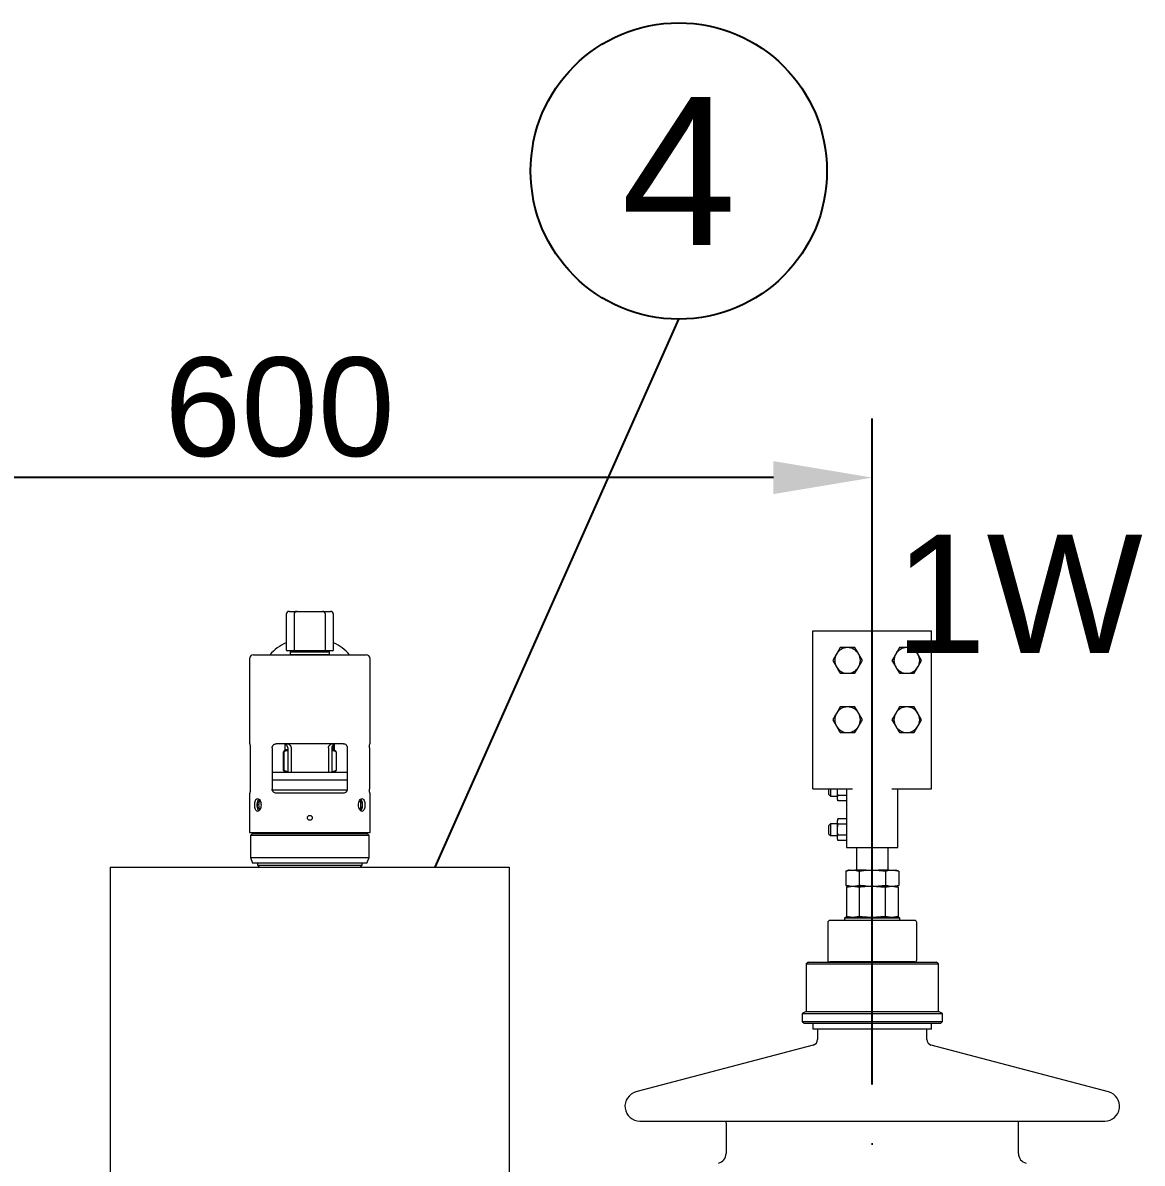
# Model space of a CAD drawing. Header units: millimetres. Extents: x 30710 to 48779, y -19256 to -8564.
# Drawn here: x 36640 to 37207, y -10124 to -9547 of the extents above; entities that cross this region are included whole.
import ezdxf
from ezdxf.enums import TextEntityAlignment as Align

# ---------------------------------------------------------------- set-up
doc = ezdxf.new("R2010")
doc.units = ezdxf.units.MM
doc.header["$LTSCALE"] = 10
doc.linetypes.add('ACAD_ISO04W100', pattern=[30, 24, -3, 0, -3])
doc.layers.get('0').update_dxf_attribs({"color": 1, "linetype": 'ACAD_ISO04W100', "lineweight": 25})
doc.layers.add('2', color=3, linetype='Continuous', lineweight=25)
doc.layers.add('粗实线', color=4, linetype='Continuous', lineweight=18)
doc.styles.get("Standard").update_dxf_attribs({"font": ''})
doc.styles.get('Standard').set_extended_font_data('arial')
doc.dimstyles.new('2', dxfattribs={"dimscale": 20, "dimtxt": 2.5, "dimasz": 2.5, "dimexe": 1.5, "dimexo": 0, "dimgap": 0.5, "dimtad": 1, "dimtoh": 1, "dimtxsty": 'Standard', "dimcen": -2.5, "dimdle": 5, "dimclrd": 3, "dimclre": 3, "dimclrt": 3, "dimazin": 2, "dimtfac": 1, "dimtmove": 0, "dimatfit": 2, "dimfxl": 0, "dimtolj": 1, "dimarcsym": 0})

# ---------------------------------------------------------------- blocks, each defined once
blk = doc.blocks.new('*X59')
at = {"layer": '2'}
for points in [[(36520.22, -9768.63), (36520.22, -9785.3), (36470.22, -9776.97)], [(37020.22, -9768.63), (37020.22, -9785.3), (37070.22, -9776.97)]]:
    blk.add_hatch(color=3, dxfattribs=at).paths.add_polyline_path(points, flags=0)
at = {"layer": '2', "color": 3, "lineweight": -2}
for p, q in [((36470.22, -9854.7), (36470.22, -9746.97)), ((37070.22, -9854.7), (37070.22, -9746.97)), ((37020.22, -9776.97), (36520.22, -9776.97))]:
    blk.add_line(p, q, dxfattribs=at)
at = {"layer": '2', "color": 3, "insert": (36770.22, -9741.44), "char_height": 50, "width": 221.0366, "attachment_point": 5}
blk.add_mtext('600', dxfattribs=at)

msp = doc.modelspace()

# ---------------------------------------------------------------- linework, layer by layer
msp.add_line((37070.22, -10384.159), (37070.22, -9854.703))
at = {"layer": '2'}
msp.add_line((36849.008, -9974.159), (36972.314, -9696.778), dxfattribs=at)
msp.add_circle((36972.314, -9621.778), 75, dxfattribs=at)
at = {"layer": '粗实线'}
for p, q in [((36773.554, -9846.159), (36773.554, -9864.159)), ((36775.054, -9844.659), (36777.118, -9844.659)), ((36777.118, -9844.659), (36778.696, -9844.659)), ((36777.55, -9846.159), (36777.55, -9864.159)), ((36778.696, -9844.659), (36779.05, -9844.659)), ((36779.05, -9844.659), (36781.332, -9844.659)), ((36781.332, -9844.659), (36783.886, -9844.659)), ((36783.886, -9844.659), (36785.515, -9844.659)), ((36785.515, -9844.659), (36787.145, -9844.659)), ((36787.145, -9844.659), (36789.698, -9844.659)), ((36789.698, -9844.659), (36791.981, -9844.659)), ((36791.981, -9844.659), (36792.335, -9844.659)), ((36792.335, -9844.659), (36793.913, -9844.659)), ((36793.481, -9864.159), (36793.481, -9846.159)), ((36793.913, -9844.659), (36795.977, -9844.659)), ((36797.477, -9864.159), (36797.477, -9846.159)), ((37040.22, -9926.52), (37040.22, -9854.52)), ((37040.22, -9854.52), (37100.22, -9854.52)), ((37100.22, -9926.52), (37100.22, -9854.52)), ((37053.967, -9863.02), (37052.09, -9866.27)), ((37083.967, -9863.02), (37082.09, -9866.27)), ((36755.015, -9868.659), (36755.015, -9911.659)), ((36757.015, -9866.659), (36785.515, -9866.659)), ((36775.202, -9864.659), (36774.054, -9864.659)), ((36776.234, -9864.659), (36775.202, -9864.659)), ((36775.715, -9865.159), (36775.515, -9865.359)), ((36775.515, -9865.359), (36775.515, -9866.459)), ((36784.65, -9865.359), (36775.515, -9865.359)), ((36775.515, -9866.459), (36775.715, -9866.659)), ((36775.515, -9866.459), (36784.65, -9866.459)), ((36775.715, -9865.159), (36784.667, -9865.159)), ((36777.978, -9864.659), (36776.234, -9864.659)), ((36776.515, -9864.659), (36776.515, -9865.159)), ((36778.05, -9864.659), (36777.978, -9864.659)), ((36779.751, -9864.659), (36778.05, -9864.659)), ((36780.892, -9864.659), (36779.751, -9864.659)), ((36783.714, -9864.659), (36780.892, -9864.659)), ((36784.529, -9864.659), (36783.714, -9864.659)), ((36786.501, -9864.659), (36784.529, -9864.659)), ((36795.515, -9865.359), (36784.65, -9865.359)), ((36784.65, -9866.459), (36795.515, -9866.459)), ((36784.667, -9865.159), (36795.315, -9865.159)), ((36785.515, -9866.659), (36814.015, -9866.659)), ((36787.316, -9864.659), (36786.501, -9864.659)), ((36790.138, -9864.659), (36787.316, -9864.659)), ((36791.28, -9864.659), (36790.138, -9864.659)), ((36792.981, -9864.659), (36791.28, -9864.659)), ((36793.053, -9864.659), (36792.981, -9864.659)), ((36794.797, -9864.659), (36793.053, -9864.659)), ((36794.515, -9865.159), (36794.515, -9864.659)), ((36795.829, -9864.659), (36794.797, -9864.659)), ((36795.515, -9865.359), (36795.315, -9865.159)), ((36795.315, -9866.659), (36795.515, -9866.459)), ((36795.515, -9866.459), (36795.515, -9865.359)), ((36796.977, -9864.659), (36795.829, -9864.659)), ((36816.015, -9911.659), (36816.015, -9868.659)), ((37050.214, -9869.52), (37052.09, -9872.77)), ((37065.225, -9869.52), (37063.349, -9866.27)), ((37080.214, -9869.52), (37082.09, -9872.77)), ((37095.225, -9869.52), (37093.349, -9866.27)), ((37061.472, -9876.02), (37063.349, -9872.77)), ((37091.472, -9876.02), (37093.349, -9872.77)), ((37053.967, -9893.02), (37052.09, -9896.27)), ((37065.225, -9899.52), (37063.349, -9896.27)), ((37083.967, -9893.02), (37082.09, -9896.27)), ((37095.225, -9899.52), (37093.349, -9896.27)), ((37050.214, -9899.52), (37052.09, -9902.77)), ((37061.472, -9906.02), (37063.349, -9902.77)), ((37080.214, -9899.52), (37082.09, -9902.77)), ((37091.472, -9906.02), (37093.349, -9902.77)), ((36755.085, -9911.659), (36755.015, -9911.659)), ((36755.353, -9913.659), (36755.353, -9934.659)), ((36766.515, -9913.659), (36766.515, -9934.659)), ((36785.515, -9911.659), (36768.515, -9911.659)), ((36772.715, -9915.159), (36772.015, -9915.859)), ((36772.715, -9915.159), (36773.873, -9915.159)), ((36773.545, -9912.259), (36773.02, -9912.259)), ((36773.02, -9914.559), (36773.02, -9912.259)), ((36773.02, -9914.559), (36774.353, -9914.559)), ((36774.353, -9915.059), (36773.11, -9915.059)), ((36773.815, -9915.059), (36773.815, -9915.159)), ((36773.873, -9915.159), (36774.353, -9915.159)), ((36774.353, -9913.659), (36774.353, -9926.159)), ((36776.041, -9913.659), (36776.041, -9926.159)), ((36802.515, -9911.659), (36785.515, -9911.659)), ((36794.989, -9913.659), (36794.989, -9926.159)), ((36796.678, -9913.659), (36796.678, -9926.159)), ((36796.678, -9914.559), (36797.483, -9914.559)), ((36797.573, -9915.059), (36796.678, -9915.059)), ((36796.678, -9915.159), (36797.456, -9915.159)), ((36797.215, -9915.159), (36797.215, -9915.059)), ((36797.456, -9915.159), (36798.315, -9915.159)), ((36797.483, -9914.559), (36797.483, -9912.259)), ((36797.92, -9915.059), (36797.573, -9915.059)), ((36798.01, -9914.559), (36798.01, -9912.259)), ((36799.015, -9915.859), (36798.315, -9915.159)), ((36804.515, -9913.659), (36804.515, -9934.659)), ((36815.678, -9913.659), (36815.678, -9934.659)), ((36816.015, -9911.659), (36815.945, -9911.659)), ((36772.015, -9915.859), (36772.015, -9924.959)), ((36772.305, -9915.859), (36772.015, -9915.859)), ((36772.305, -9915.859), (36772.305, -9924.959)), ((36798.868, -9915.859), (36798.868, -9924.959)), ((36799.015, -9915.859), (36798.868, -9915.859)), ((36799.015, -9924.959), (36799.015, -9915.859)), ((36804.515, -9926.159), (36766.515, -9926.159)), ((36772.015, -9924.959), (36772.715, -9925.659)), ((36772.015, -9924.959), (36772.305, -9924.959)), ((36773.873, -9925.659), (36772.715, -9925.659)), ((36773.873, -9925.659), (36774.353, -9925.659)), ((36796.678, -9925.659), (36797.456, -9925.659)), ((36798.315, -9925.659), (36797.456, -9925.659)), ((36798.315, -9925.659), (36799.015, -9924.959)), ((36798.868, -9924.959), (36799.015, -9924.959)), ((37040.22, -9934.52), (37040.22, -9926.52)), ((37100.22, -9934.52), (37100.22, -9926.52)), ((36804.515, -9930.159), (36766.515, -9930.159)), ((36755.015, -9936.659), (36755.015, -9956.659)), ((36755.085, -9936.659), (36755.015, -9936.659)), ((36804.588, -9935.159), (36766.461, -9935.159)), ((36785.515, -9936.659), (36768.515, -9936.659)), ((36802.515, -9936.659), (36785.515, -9936.659)), ((36816.015, -9936.659), (36815.945, -9936.659)), ((36816.015, -9956.659), (36816.015, -9936.659)), ((37040.22, -9934.52), (37060.264, -9934.52)), ((37048.22, -9937.359), (37048.22, -9934.52)), ((37048.22, -9937.359), (37049.02, -9938.159)), ((37049.02, -9934.52), (37049.02, -9938.159)), ((37049.02, -9938.159), (37052.62, -9938.159)), ((37052.62, -9935.159), (37052.62, -9934.52)), ((37052.62, -9935.159), (37052.665, -9934.52)), ((37052.62, -9939.242), (37052.62, -9935.159)), ((37052.62, -9939.242), (37052.815, -9937.881)), ((37057.22, -9937.881), (37052.815, -9937.881)), ((37057.22, -9934.52), (37057.22, -9964.159)), ((37080.175, -9934.52), (37100.22, -9934.52)), ((37083.22, -9964.159), (37083.22, -9934.52)), ((36759.645, -9942.655), (36759.645, -9942.659)), ((37052.815, -9940.604), (37052.62, -9939.242)), ((37052.62, -9939.874), (37052.62, -9939.242)), ((37052.62, -9939.874), (37052.815, -9940.604)), ((37057.22, -9940.604), (37052.815, -9940.604)), ((37052.815, -9949.714), (37052.62, -9950.443)), ((37052.62, -9951.075), (37052.815, -9949.714)), ((37052.62, -9951.075), (37052.62, -9950.443)), ((37057.22, -9949.714), (37052.815, -9949.714)), ((37049.02, -9952.159), (37048.22, -9952.959)), ((37048.22, -9957.359), (37048.22, -9952.959)), ((37052.62, -9952.159), (37049.02, -9952.159)), ((37049.02, -9952.159), (37049.02, -9958.159)), ((37052.815, -9952.436), (37052.62, -9951.075)), ((37052.62, -9955.159), (37052.62, -9951.075)), ((37052.62, -9955.159), (37052.815, -9952.436)), ((37052.62, -9959.242), (37052.62, -9955.159)), ((37057.22, -9952.436), (37052.815, -9952.436)), ((36755.015, -9956.659), (36785.515, -9956.659)), ((36756.515, -9957.159), (36755.515, -9958.159)), ((36755.515, -9958.159), (36755.515, -9969.159)), ((36785.515, -9958.159), (36755.515, -9958.159)), ((36756.515, -9957.159), (36785.515, -9957.159)), ((36757.265, -9957.159), (36756.765, -9956.659)), ((36785.515, -9956.659), (36816.015, -9956.659)), ((36785.515, -9957.159), (36814.515, -9957.159)), ((36815.515, -9958.159), (36785.515, -9958.159)), ((36813.765, -9957.159), (36814.265, -9956.659)), ((36815.515, -9958.159), (36814.515, -9957.159)), ((36815.515, -9969.159), (36815.515, -9958.159)), ((37048.22, -9957.359), (37049.02, -9958.159)), ((37049.02, -9958.159), (37052.62, -9958.159)), ((37052.62, -9959.242), (37052.815, -9957.881)), ((37052.815, -9960.604), (37052.62, -9959.242)), ((37052.62, -9959.874), (37052.62, -9959.242)), ((37052.62, -9959.874), (37052.815, -9960.604)), ((37057.22, -9957.881), (37052.815, -9957.881)), ((37057.22, -9960.604), (37052.815, -9960.604)), ((37057.22, -9964.159), (37083.22, -9964.159)), ((37062.22, -9964.159), (37062.22, -9975.703)), ((37078.22, -9975.703), (37078.22, -9964.159)), ((36755.515, -9969.159), (36756.607, -9972.159)), ((36755.515, -9969.159), (36785.515, -9969.159)), ((36785.515, -9972.159), (36756.607, -9972.159)), ((36759.015, -9972.159), (36759.015, -9973.159)), ((36759.015, -9973.159), (36760.015, -9974.159)), ((36759.015, -9973.159), (36785.515, -9973.159)), ((36785.515, -9969.159), (36815.515, -9969.159)), ((36814.423, -9972.159), (36785.515, -9972.159)), ((36785.515, -9973.159), (36812.015, -9973.159)), ((36811.015, -9974.159), (36812.015, -9973.159)), ((36812.015, -9973.159), (36812.015, -9972.159)), ((36814.423, -9972.159), (36815.515, -9969.159)), ((36684.515, -9974.159), (36886.515, -9974.159)), ((36684.515, -9974.159), (36684.515, -10654.159)), ((36886.515, -9974.159), (36886.515, -10654.159)), ((37058.22, -9975.703), (37056.845, -9976.071)), ((37056.845, -9976.071), (37058.62, -9975.703)), ((37056.845, -9976.071), (37056.845, -9983.334)), ((37058.62, -9975.703), (37058.22, -9975.703)), ((37058.62, -9975.703), (37061.756, -9975.703)), ((37067.084, -9975.703), (37061.756, -9975.703)), ((37063.532, -9976.071), (37067.084, -9975.703)), ((37063.532, -9976.071), (37063.532, -9983.334)), ((37067.084, -9975.703), (37073.355, -9975.703)), ((37078.683, -9975.703), (37073.355, -9975.703)), ((37076.907, -9976.071), (37078.683, -9975.703)), ((37076.907, -9976.071), (37076.907, -9983.334)), ((37078.683, -9975.703), (37081.819, -9975.703)), ((37081.819, -9975.703), (37082.22, -9975.703)), ((37083.595, -9976.071), (37082.22, -9975.703)), ((37083.595, -9976.071), (37083.595, -9983.334)), ((37056.845, -9983.334), (37058.22, -9983.703)), ((37058.888, -9983.703), (37057.135, -9984.173)), ((37057.135, -9984.173), (37060.406, -9983.703)), ((37057.135, -9984.173), (37057.135, -9999.133)), ((37058.62, -9983.703), (37058.22, -9983.703)), ((37058.62, -9983.703), (37061.756, -9983.703)), ((37060.406, -9983.703), (37063.677, -9984.173)), ((37063.532, -9983.334), (37061.756, -9983.703)), ((37067.084, -9983.703), (37061.756, -9983.703)), ((37063.677, -9984.173), (37063.677, -9999.133)), ((37067.084, -9983.703), (37073.355, -9983.703)), ((37070.22, -9983.703), (37076.762, -9984.173)), ((37076.907, -9983.334), (37073.355, -9983.703)), ((37078.683, -9983.703), (37073.355, -9983.703)), ((37076.762, -9984.173), (37080.033, -9983.703)), ((37076.762, -9984.173), (37076.762, -9999.133)), ((37078.683, -9983.703), (37081.819, -9983.703)), ((37080.033, -9983.703), (37083.305, -9984.173)), ((37083.305, -9984.173), (37081.551, -9983.703)), ((37083.595, -9983.334), (37081.819, -9983.703)), ((37082.22, -9983.703), (37081.819, -9983.703)), ((37082.22, -9983.703), (37083.595, -9983.334)), ((37083.305, -9984.173), (37083.305, -9999.133)), ((37047.72, -10002.103), (37047.72, -10021.103)), ((37091.72, -10001.103), (37048.72, -10001.103)), ((37056.595, -9999.603), (37056.22, -9999.978)), ((37056.22, -9999.978), (37056.22, -10001.103)), ((37084.22, -9999.978), (37056.22, -9999.978)), ((37083.845, -9999.603), (37056.595, -9999.603)), ((37057.135, -9999.133), (37058.888, -9999.603)), ((37060.406, -9999.603), (37057.135, -9999.133)), ((37063.677, -9999.133), (37060.406, -9999.603)), ((37076.762, -9999.133), (37070.22, -9999.603)), ((37080.033, -9999.603), (37076.762, -9999.133)), ((37083.305, -9999.133), (37080.033, -9999.603)), ((37081.551, -9999.603), (37083.305, -9999.133)), ((37084.22, -9999.978), (37083.845, -9999.603)), ((37084.22, -10001.103), (37084.22, -9999.978)), ((37092.72, -10021.103), (37092.72, -10002.103)), ((37036.72, -10023.135), (37036.72, -10047.159)), ((37036.72, -10023.135), (37070.22, -10023.135)), ((37037.864, -10022.159), (37070.22, -10022.159)), ((37091.72, -10022.103), (37048.72, -10022.103)), ((37070.22, -10022.159), (37102.575, -10022.159)), ((37070.22, -10023.135), (37103.72, -10023.135)), ((37103.72, -10047.159), (37103.72, -10023.135)), ((37036.72, -10047.159), (37034.72, -10048.159)), ((37034.72, -10048.159), (37034.72, -10052.182)), ((37034.72, -10048.159), (37070.22, -10048.159)), ((37036.72, -10047.159), (37070.22, -10047.159)), ((37070.22, -10047.159), (37103.72, -10047.159)), ((37070.22, -10048.159), (37105.72, -10048.159)), ((37105.72, -10048.159), (37103.72, -10047.159)), ((37105.72, -10052.182), (37105.72, -10048.159)), ((37034.72, -10052.182), (37070.22, -10052.182)), ((37035.864, -10053.158), (37070.22, -10053.158)), ((37040.22, -10053.158), (37040.22, -10056.159)), ((37070.22, -10052.182), (37105.72, -10052.182)), ((37070.22, -10053.158), (37104.575, -10053.158)), ((37100.22, -10056.159), (37100.22, -10053.158)), ((37070.22, -10056.159), (37040.22, -10056.159)), ((37042.552, -10056.159), (37042.552, -10061.293)), ((37100.22, -10056.159), (37070.22, -10056.159)), ((37097.887, -10061.293), (37097.887, -10056.159)), ((37040.319, -10064.193), (36950.635, -10087.908)), ((37189.804, -10087.908), (37100.12, -10064.193)), ((36952.552, -10102.658), (37187.887, -10102.658)), ((36996.21, -10104.09), (36996.21, -10119.09)), ((37144.229, -10119.09), (37144.229, -10104.09))]:
    msp.add_line(p, q, dxfattribs=at)
for points in [[(36996.001, -10102.658), (36996.114, -10103.115), (36996.21, -10104.09)], [(37144.229, -10104.09), (37144.325, -10103.115), (37144.438, -10102.658)]]:
    msp.add_lwpolyline(points, dxfattribs=at)
for centre, radius, start, end in [((36775.054, -9846.159), 1.5, 90, 180), ((36779.05, -9846.159), 1.5, 90, 180), ((36791.981, -9846.159), 1.5, 0, 90), ((36795.977, -9846.159), 1.5, 0, 90), ((36781.279, -9879.595), 20.529, 112.105798, 140.93796), ((36789.761, -9879.582), 20.513, 39.050515, 67.905727), ((37057.72, -9869.52), 6.5, 90, 150), ((37057.72, -9869.52), 6.5, 30, 90), ((37087.72, -9869.52), 6.5, 90, 150), ((37087.72, -9869.52), 6.5, 30, 90), ((36757.015, -9868.659), 2, 90, 180), ((36774.054, -9864.159), 0.5, 180, 270), ((36778.05, -9864.159), 0.5, 180, 270), ((36792.981, -9864.159), 0.5, 270, 0), ((36796.977, -9864.159), 0.5, 270, 0), ((36814.015, -9868.659), 2, 0, 90), ((37057.72, -9869.52), 6.5, 150, 210), ((37057.72, -9869.52), 6.5, 330, 30), ((37087.72, -9869.52), 6.5, 150, 210), ((37087.72, -9869.52), 6.5, 330, 30), ((37057.72, -9869.52), 6.5, 210, 270), ((37057.72, -9869.52), 6.5, 270, 330), ((37087.72, -9869.52), 6.5, 210, 270), ((37087.72, -9869.52), 6.5, 270, 330), ((37057.72, -9899.52), 6.5, 150, 210), ((37057.72, -9899.52), 6.5, 90, 150), ((37057.72, -9899.52), 6.5, 30, 90), ((37057.72, -9899.52), 6.5, 330, 30), ((37087.72, -9899.52), 6.5, 150, 210), ((37087.72, -9899.52), 6.5, 90, 150), ((37087.72, -9899.52), 6.5, 30, 90), ((37087.72, -9899.52), 6.5, 330, 30), ((37057.72, -9899.52), 6.5, 210, 270), ((37057.72, -9899.52), 6.5, 270, 330), ((37087.72, -9899.52), 6.5, 210, 270), ((37087.72, -9899.52), 6.5, 270, 330), ((37048.72, -10002.103), 1, 90, 180), ((37091.72, -10002.103), 1, 360, 90), ((37038.471, -10024.029), 1.966, 107.977568, 152.977568), ((37048.72, -10021.103), 1, 180, 270), ((37091.72, -10021.103), 1, 270, 0), ((37101.968, -10024.029), 1.966, 27.022432, 72.022432), ((37036.471, -10051.288), 1.966, 207.022432, 252.022432), ((37103.968, -10051.288), 1.966, 287.977568, 332.977568), ((37039.552, -10061.293), 3, 284.81144, 360), ((37100.887, -10061.293), 3, 180, 255.18856), ((36952.552, -10095.158), 7.5, 104.81144, 270), ((37187.887, -10095.158), 7.5, 270, 75.18856), ((36991.21, -10119.09), 5, 283.507945, 360), ((37149.229, -10119.09), 5, 180, 256.492055)]:
    msp.add_arc(centre, radius, start, end, dxfattribs=at)
for points, knots in [([(37057.72, -9863.02), (37057.412, -9863.02), (37056.142, -9863.02), (37054.905, -9863.02), (37053.967, -9863.02)], [0, 0, 0, 0, 0.9076144, 3.7527767, 3.7527767, 3.7527767, 3.7527767]), ([(37061.472, -9863.02), (37061.199, -9863.02), (37059.977, -9863.02), (37058.706, -9863.02), (37057.72, -9863.02)], [0, 0, 0, 0, 0.839546, 3.7527767, 3.7527767, 3.7527767, 3.7527767]), ([(37063.349, -9866.27), (37063.304, -9866.193), (37062.671, -9865.095), (37062.05, -9864.02), (37061.472, -9863.02)], [0, 0, 0, 0, 0.2635003, 3.7527767, 3.7527767, 3.7527767, 3.7527767]), ([(37087.72, -9863.02), (37087.412, -9863.02), (37086.142, -9863.02), (37084.905, -9863.02), (37083.967, -9863.02)], [0, 0, 0, 0, 0.9076144, 3.7527767, 3.7527767, 3.7527767, 3.7527767]), ([(37091.472, -9863.02), (37091.199, -9863.02), (37089.977, -9863.02), (37088.706, -9863.02), (37087.72, -9863.02)], [0, 0, 0, 0, 0.839546, 3.7527767, 3.7527767, 3.7527767, 3.7527767]), ([(37093.349, -9866.27), (37093.304, -9866.193), (37092.671, -9865.095), (37092.05, -9864.02), (37091.472, -9863.02)], [0, 0, 0, 0, 0.2635003, 3.7527767, 3.7527767, 3.7527767, 3.7527767]), ([(37052.09, -9866.27), (37052.046, -9866.347), (37051.412, -9867.444), (37050.791, -9868.52), (37050.214, -9869.52)], [0, 0, 0, 0, 0.2635003, 3.7527767, 3.7527767, 3.7527767, 3.7527767]), ([(37063.349, -9872.77), (37063.393, -9872.693), (37064.027, -9871.595), (37064.648, -9870.52), (37065.225, -9869.52)], [0, 0, 0, 0, 0.2635003, 3.7527767, 3.7527767, 3.7527767, 3.7527767]), ([(37082.09, -9866.27), (37082.046, -9866.347), (37081.412, -9867.444), (37080.791, -9868.52), (37080.214, -9869.52)], [0, 0, 0, 0, 0.2635003, 3.7527767, 3.7527767, 3.7527767, 3.7527767]), ([(37093.349, -9872.77), (37093.393, -9872.693), (37094.027, -9871.595), (37094.648, -9870.52), (37095.225, -9869.52)], [0, 0, 0, 0, 0.2635003, 3.7527767, 3.7527767, 3.7527767, 3.7527767]), ([(37052.09, -9872.77), (37052.135, -9872.847), (37052.768, -9873.944), (37053.389, -9875.02), (37053.967, -9876.02)], [0, 0, 0, 0, 0.2635003, 3.7527767, 3.7527767, 3.7527767, 3.7527767]), ([(37082.09, -9872.77), (37082.135, -9872.847), (37082.768, -9873.944), (37083.389, -9875.02), (37083.967, -9876.02)], [0, 0, 0, 0, 0.2635003, 3.7527767, 3.7527767, 3.7527767, 3.7527767]), ([(37053.967, -9876.02), (37054.905, -9876.02), (37056.142, -9876.02), (37057.412, -9876.02), (37057.72, -9876.02)], [0, 0, 0, 0, 2.8451624, 3.7527767, 3.7527767, 3.7527767, 3.7527767]), ([(37057.72, -9876.02), (37058.706, -9876.02), (37059.977, -9876.02), (37061.199, -9876.02), (37061.472, -9876.02)], [0, 0, 0, 0, 2.9132308, 3.7527767, 3.7527767, 3.7527767, 3.7527767]), ([(37083.967, -9876.02), (37084.905, -9876.02), (37086.142, -9876.02), (37087.412, -9876.02), (37087.72, -9876.02)], [0, 0, 0, 0, 2.8451624, 3.7527767, 3.7527767, 3.7527767, 3.7527767]), ([(37087.72, -9876.02), (37088.706, -9876.02), (37089.977, -9876.02), (37091.199, -9876.02), (37091.472, -9876.02)], [0, 0, 0, 0, 2.9132308, 3.7527767, 3.7527767, 3.7527767, 3.7527767]), ([(37052.09, -9896.27), (37052.046, -9896.347), (37051.412, -9897.444), (37050.791, -9898.52), (37050.214, -9899.52)], [0, 0, 0, 0, 0.2635003, 3.7527767, 3.7527767, 3.7527767, 3.7527767]), ([(37057.72, -9893.02), (37057.412, -9893.02), (37056.142, -9893.02), (37054.905, -9893.02), (37053.967, -9893.02)], [0, 0, 0, 0, 0.9076144, 3.7527767, 3.7527767, 3.7527767, 3.7527767]), ([(37061.472, -9893.02), (37061.199, -9893.02), (37059.977, -9893.02), (37058.706, -9893.02), (37057.72, -9893.02)], [0, 0, 0, 0, 0.839546, 3.7527767, 3.7527767, 3.7527767, 3.7527767]), ([(37063.349, -9896.27), (37063.304, -9896.193), (37062.671, -9895.095), (37062.05, -9894.02), (37061.472, -9893.02)], [0, 0, 0, 0, 0.2635003, 3.7527767, 3.7527767, 3.7527767, 3.7527767]), ([(37082.09, -9896.27), (37082.046, -9896.347), (37081.412, -9897.444), (37080.791, -9898.52), (37080.214, -9899.52)], [0, 0, 0, 0, 0.2635003, 3.7527767, 3.7527767, 3.7527767, 3.7527767]), ([(37087.72, -9893.02), (37087.412, -9893.02), (37086.142, -9893.02), (37084.905, -9893.02), (37083.967, -9893.02)], [0, 0, 0, 0, 0.9076144, 3.7527767, 3.7527767, 3.7527767, 3.7527767]), ([(37091.472, -9893.02), (37091.199, -9893.02), (37089.977, -9893.02), (37088.706, -9893.02), (37087.72, -9893.02)], [0, 0, 0, 0, 0.839546, 3.7527767, 3.7527767, 3.7527767, 3.7527767]), ([(37093.349, -9896.27), (37093.304, -9896.193), (37092.671, -9895.095), (37092.05, -9894.02), (37091.472, -9893.02)], [0, 0, 0, 0, 0.2635003, 3.7527767, 3.7527767, 3.7527767, 3.7527767]), ([(37052.09, -9902.77), (37052.135, -9902.847), (37052.768, -9903.944), (37053.389, -9905.02), (37053.967, -9906.02)], [0, 0, 0, 0, 0.2635003, 3.7527767, 3.7527767, 3.7527767, 3.7527767]), ([(37063.349, -9902.77), (37063.393, -9902.693), (37064.027, -9901.595), (37064.648, -9900.52), (37065.225, -9899.52)], [0, 0, 0, 0, 0.2635003, 3.7527767, 3.7527767, 3.7527767, 3.7527767]), ([(37082.09, -9902.77), (37082.135, -9902.847), (37082.768, -9903.944), (37083.389, -9905.02), (37083.967, -9906.02)], [0, 0, 0, 0, 0.2635003, 3.7527767, 3.7527767, 3.7527767, 3.7527767]), ([(37093.349, -9902.77), (37093.393, -9902.693), (37094.027, -9901.595), (37094.648, -9900.52), (37095.225, -9899.52)], [0, 0, 0, 0, 0.2635003, 3.7527767, 3.7527767, 3.7527767, 3.7527767]), ([(37053.967, -9906.02), (37054.905, -9906.02), (37056.142, -9906.02), (37057.412, -9906.02), (37057.72, -9906.02)], [0, 0, 0, 0, 2.8451624, 3.7527767, 3.7527767, 3.7527767, 3.7527767]), ([(37057.72, -9906.02), (37058.706, -9906.02), (37059.977, -9906.02), (37061.199, -9906.02), (37061.472, -9906.02)], [0, 0, 0, 0, 2.9132308, 3.7527767, 3.7527767, 3.7527767, 3.7527767]), ([(37083.967, -9906.02), (37084.905, -9906.02), (37086.142, -9906.02), (37087.412, -9906.02), (37087.72, -9906.02)], [0, 0, 0, 0, 2.8451624, 3.7527767, 3.7527767, 3.7527767, 3.7527767]), ([(37087.72, -9906.02), (37088.706, -9906.02), (37089.977, -9906.02), (37091.199, -9906.02), (37091.472, -9906.02)], [0, 0, 0, 0, 2.9132308, 3.7527767, 3.7527767, 3.7527767, 3.7527767]), ([(36755.085, -9911.659), (36755.107, -9911.684), (36755.151, -9911.734), (36755.227, -9912.073), (36755.284, -9912.456), (36755.32, -9912.813), (36755.347, -9913.218), (36755.351, -9913.513), (36755.353, -9913.659)], [0, 0, 0, 0, 0.5061693, 1.0121785, 1.2733904, 1.5223389, 1.7820468, 2.0341755, 2.0341755, 2.0341755, 2.0341755]), ([(36766.515, -9913.659), (36766.525, -9913.512), (36766.543, -9913.219), (36766.688, -9912.812), (36766.898, -9912.458), (36767.251, -9912.073), (36767.79, -9911.735), (36768.274, -9911.684), (36768.515, -9911.659)], [0, 0, 0, 0, 0.391488, 0.7845171, 1.1779581, 1.5709444, 2.3545574, 3.1371625, 3.1371625, 3.1371625, 3.1371625]), ([(36774.353, -9913.659), (36774.341, -9913.512), (36774.319, -9913.219), (36774.147, -9912.812), (36773.901, -9912.458), (36773.491, -9912.073), (36772.877, -9911.735), (36772.349, -9911.684), (36772.085, -9911.659)], [0, 0, 0, 0, 0.4166779, 0.834996, 1.2537525, 1.6720251, 2.5060589, 3.3390199, 3.3390199, 3.3390199, 3.3390199]), ([(36773.873, -9915.159), (36773.575, -9915.249), (36773.043, -9915.41), (36772.531, -9915.721), (36772.305, -9915.859)], [0, 0, 0, 0, 0.9649918, 1.7236641, 1.7236641, 1.7236641, 1.7236641]), ([(36773.02, -9912.259), (36773.037, -9912.154), (36773.066, -9911.967), (36773.097, -9911.822), (36773.11, -9911.759)], [0, 0, 0, 0, 0.2844752, 0.50802821, 0.50802821, 0.50802821, 0.50802821]), ([(36773.11, -9915.059), (36773.093, -9914.977), (36773.063, -9914.83), (36773.033, -9914.641), (36773.02, -9914.559)], [0, 0, 0, 0, 0.28447397, 0.5080254, 0.5080254, 0.5080254, 0.5080254]), ([(36773.668, -9911.659), (36773.941, -9911.683), (36774.485, -9911.733), (36775.125, -9912.066), (36775.557, -9912.446), (36775.818, -9912.8), (36776.004, -9913.208), (36776.029, -9913.508), (36776.041, -9913.659)], [0, 0, 0, 0, 0.8526916, 1.7039152, 2.1449409, 2.5624283, 2.9918239, 3.4235897, 3.4235897, 3.4235897, 3.4235897]), ([(36794.989, -9913.659), (36795.001, -9913.509), (36795.026, -9913.211), (36795.211, -9912.8), (36795.474, -9912.447), (36795.905, -9912.066), (36796.543, -9911.734), (36797.089, -9911.684), (36797.362, -9911.659)], [0, 0, 0, 0, 0.4277026, 0.8571193, 1.286798, 1.71418, 2.5668764, 3.4234974, 3.4234974, 3.4234974, 3.4234974]), ([(36798.945, -9911.659), (36798.682, -9911.684), (36798.156, -9911.734), (36797.54, -9912.073), (36797.13, -9912.456), (36796.883, -9912.813), (36796.71, -9913.218), (36796.688, -9913.513), (36796.678, -9913.659)], [0, 0, 0, 0, 0.8309257, 1.6615887, 2.0903932, 2.499066, 2.9254017, 3.3392952, 3.3392952, 3.3392952, 3.3392952]), ([(36798.868, -9915.859), (36798.609, -9915.687), (36798.146, -9915.38), (36797.667, -9915.226), (36797.456, -9915.159)], [0, 0, 0, 0, 0.8867316, 1.5838865, 1.5838865, 1.5838865, 1.5838865]), ([(36797.483, -9914.559), (36797.5, -9914.663), (36797.529, -9914.85), (36797.559, -9914.995), (36797.573, -9915.059)], [0, 0, 0, 0, 0.2844752, 0.50802821, 0.50802821, 0.50802821, 0.50802821]), ([(36798.01, -9912.259), (36797.993, -9912.154), (36797.964, -9911.967), (36797.934, -9911.822), (36797.92, -9911.759)], [0, 0, 0, 0, 0.2844752, 0.50802821, 0.50802821, 0.50802821, 0.50802821]), ([(36797.92, -9915.059), (36797.937, -9914.977), (36797.967, -9914.83), (36797.997, -9914.641), (36798.01, -9914.559)], [0, 0, 0, 0, 0.28447397, 0.5080254, 0.5080254, 0.5080254, 0.5080254]), ([(36802.515, -9911.659), (36802.756, -9911.684), (36803.238, -9911.734), (36803.778, -9912.073), (36804.132, -9912.456), (36804.342, -9912.813), (36804.488, -9913.218), (36804.506, -9913.513), (36804.515, -9913.659)], [0, 0, 0, 0, 0.7806834, 1.56112, 1.9639966, 2.3479589, 2.748516, 3.1373833, 3.1373833, 3.1373833, 3.1373833]), ([(36815.678, -9913.659), (36815.679, -9913.512), (36815.683, -9913.219), (36815.71, -9912.812), (36815.747, -9912.458), (36815.803, -9912.073), (36815.879, -9911.735), (36815.923, -9911.684), (36815.945, -9911.659)], [0, 0, 0, 0, 0.2538429, 0.5086851, 0.7637943, 1.0186088, 1.5267076, 2.034153, 2.034153, 2.034153, 2.034153]), ([(36772.305, -9924.959), (36772.593, -9925.13), (36773.106, -9925.437), (36773.639, -9925.591), (36773.873, -9925.659)], [0, 0, 0, 0, 0.9651052, 1.723878, 1.723878, 1.723878, 1.723878]), ([(36797.456, -9925.659), (36797.724, -9925.568), (36798.203, -9925.407), (36798.665, -9925.096), (36798.868, -9924.959)], [0, 0, 0, 0, 0.8866049, 1.5836497, 1.5836497, 1.5836497, 1.5836497]), ([(36755.353, -9934.659), (36755.351, -9934.805), (36755.347, -9935.098), (36755.32, -9935.505), (36755.284, -9935.859), (36755.227, -9936.244), (36755.152, -9936.583), (36755.107, -9936.633), (36755.085, -9936.659)], [0, 0, 0, 0, 0.2538429, 0.5086851, 0.7637943, 1.0186088, 1.5267076, 2.034153, 2.034153, 2.034153, 2.034153]), ([(36768.515, -9936.659), (36768.274, -9936.633), (36767.792, -9936.583), (36767.252, -9936.244), (36766.899, -9935.861), (36766.688, -9935.504), (36766.543, -9935.099), (36766.524, -9934.804), (36766.515, -9934.659)], [0, 0, 0, 0, 0.7806834, 1.56112, 1.9639966, 2.3479589, 2.748516, 3.1373833, 3.1373833, 3.1373833, 3.1373833]), ([(36804.515, -9934.659), (36804.506, -9934.805), (36804.487, -9935.098), (36804.342, -9935.505), (36804.132, -9935.859), (36803.779, -9936.244), (36803.24, -9936.583), (36802.757, -9936.633), (36802.515, -9936.659)], [0, 0, 0, 0, 0.391488, 0.7845171, 1.1779581, 1.5709444, 2.3545574, 3.1371625, 3.1371625, 3.1371625, 3.1371625]), ([(36815.945, -9936.659), (36815.923, -9936.633), (36815.879, -9936.583), (36815.803, -9936.244), (36815.747, -9935.861), (36815.71, -9935.504), (36815.683, -9935.099), (36815.679, -9934.804), (36815.678, -9934.659)], [0, 0, 0, 0, 0.5061693, 1.0121785, 1.2733904, 1.5223389, 1.7820468, 2.0341755, 2.0341755, 2.0341755, 2.0341755]), ([(37052.815, -9937.881), (37052.789, -9937.678), (37052.672, -9936.775), (37052.642, -9935.865), (37052.62, -9935.159)], [0, 0, 0, 0, 0.6129513, 2.7308673, 2.7308673, 2.7308673, 2.7308673]), ([(36757.627, -9942.659), (36757.646, -9942.233), (36757.686, -9941.383), (36757.999, -9940.302), (36758.477, -9939.579), (36759.092, -9939.324), (36759.756, -9939.577), (36760.351, -9940.299), (36760.789, -9941.38), (36760.847, -9942.232), (36760.877, -9942.659)], [0, 0, 0, 0, 0.9819254, 1.9639563, 2.9463211, 3.929431, 4.912732, 5.8952233, 6.877195, 7.8625826, 7.8625826, 7.8625826, 7.8625826]), ([(36760.877, -9942.659), (36760.848, -9943.084), (36760.789, -9943.936), (36760.352, -9945.017), (36759.757, -9945.739), (36759.094, -9945.993), (36758.479, -9945.739), (36758, -9945.017), (36757.686, -9943.936), (36757.647, -9943.084), (36757.627, -9942.659)], [0, 0, 0, 0, 0.983456, 1.9661324, 2.9483223, 3.9304009, 4.9130003, 5.8965984, 6.8800809, 7.8625985, 7.8625985, 7.8625985, 7.8625985]), ([(36758.934, -9942.659), (36758.954, -9942.235), (36758.994, -9941.388), (36759.29, -9940.298), (36759.617, -9939.892), (36759.776, -9939.693)], [0, 0, 0, 0, 1.0680071, 2.1361488, 3.1497151, 3.1497151, 3.1497151, 3.1497151]), ([(36759.776, -9945.623), (36759.617, -9945.426), (36759.29, -9945.02), (36758.994, -9943.93), (36758.954, -9943.082), (36758.934, -9942.659)], [0, 0, 0, 0, 1.0118415, 2.0813725, 3.149847, 3.149847, 3.149847, 3.149847]), ([(36759.033, -9942.655), (36759.039, -9942.426), (36759.049, -9941.968), (36759.162, -9941.097), (36759.375, -9940.223), (36759.669, -9939.849), (36759.784, -9939.703)], [0, 0, 0, 0, 0.5860187, 1.1735932, 2.346665, 3.1038757, 3.1038757, 3.1038757, 3.1038757]), ([(36759.821, -9945.669), (36759.692, -9945.507), (36759.384, -9945.119), (36759.161, -9944.219), (36759.048, -9943.345), (36759.038, -9942.885), (36759.033, -9942.655)], [0, 0, 0, 0, 0.8389166, 2.0056636, 2.5926932, 3.1782633, 3.1782633, 3.1782633, 3.1782633]), ([(36760.185, -9940.19), (36760.123, -9940.275), (36759.908, -9940.569), (36759.703, -9941.451), (36759.664, -9942.254), (36759.645, -9942.655)], [0, 0, 0, 0, 0.4368622, 1.4995152, 2.561626, 2.561626, 2.561626, 2.561626]), ([(36759.645, -9942.659), (36759.664, -9943.062), (36759.703, -9943.866), (36759.909, -9944.749), (36760.123, -9945.042), (36760.185, -9945.127)], [0, 0, 0, 0, 1.0670951, 2.1308829, 2.5650327, 2.5650327, 2.5650327, 2.5650327]), ([(36810.154, -9942.659), (36810.183, -9942.233), (36810.241, -9941.383), (36810.678, -9940.302), (36811.272, -9939.579), (36811.936, -9939.324), (36812.551, -9939.577), (36813.03, -9940.299), (36813.344, -9941.38), (36813.384, -9942.232), (36813.404, -9942.659)], [0, 0, 0, 0, 0.9819266, 1.9639586, 2.9463246, 3.9294356, 4.9127377, 5.8952302, 6.877203, 7.8625918, 7.8625918, 7.8625918, 7.8625918]), ([(36813.404, -9942.659), (36813.384, -9943.084), (36813.344, -9943.936), (36813.03, -9945.017), (36812.552, -9945.739), (36811.938, -9945.993), (36811.274, -9945.739), (36810.679, -9945.017), (36810.241, -9943.936), (36810.183, -9943.084), (36810.154, -9942.659)], [0, 0, 0, 0, 0.9834565, 1.9661333, 2.9483237, 3.9304027, 4.9130025, 5.896601, 6.880084, 7.8626021, 7.8626021, 7.8626021, 7.8626021]), ([(36811.385, -9942.659), (36811.366, -9942.257), (36811.328, -9941.455), (36811.123, -9940.571), (36810.908, -9940.276), (36810.845, -9940.19)], [0, 0, 0, 0, 1.0622201, 2.1249342, 2.5646459, 2.5646459, 2.5646459, 2.5646459]), ([(36810.845, -9945.127), (36810.908, -9945.041), (36811.123, -9944.747), (36811.328, -9943.863), (36811.366, -9943.06), (36811.385, -9942.659)], [0, 0, 0, 0, 0.4385826, 1.5023487, 2.564814, 2.564814, 2.564814, 2.564814]), ([(36811.21, -9939.648), (36811.339, -9939.811), (36811.647, -9940.199), (36811.869, -9941.1), (36811.981, -9941.972), (36811.992, -9942.43), (36811.997, -9942.659)], [0, 0, 0, 0, 0.8415518, 2.0075687, 2.5919805, 3.1741664, 3.1741664, 3.1741664, 3.1741664]), ([(36811.997, -9942.659), (36811.992, -9942.888), (36811.982, -9943.347), (36811.869, -9944.219), (36811.656, -9945.094), (36811.362, -9945.467), (36811.246, -9945.614)], [0, 0, 0, 0, 0.5885249, 1.1744798, 2.3494427, 3.1077547, 3.1077547, 3.1077547, 3.1077547]), ([(36811.254, -9939.693), (36811.412, -9939.891), (36811.739, -9940.296), (36812.036, -9941.385), (36812.076, -9942.234), (36812.097, -9942.659)], [0, 0, 0, 0, 1.0107422, 2.0786056, 3.1501855, 3.1501855, 3.1501855, 3.1501855]), ([(36812.097, -9942.659), (36812.077, -9943.083), (36812.036, -9943.93), (36811.74, -9945.02), (36811.413, -9945.426), (36811.254, -9945.623)], [0, 0, 0, 0, 1.0695909, 2.1383436, 3.1496775, 3.1496775, 3.1496775, 3.1496775]), ([(36785.515, -9950.409), (36785.352, -9950.39), (36785.025, -9950.352), (36784.609, -9950.064), (36784.331, -9949.651), (36784.233, -9949.16), (36784.33, -9948.668), (36784.608, -9948.255), (36785.024, -9947.965), (36785.351, -9947.927), (36785.515, -9947.909)], [0, 0, 0, 0, 0.4893814, 0.9787435, 1.4682786, 1.9581957, 2.4482968, 2.9379555, 3.4273535, 3.9184363, 3.9184363, 3.9184363, 3.9184363]), ([(36785.515, -9947.909), (36785.679, -9947.927), (36786.006, -9947.965), (36786.422, -9948.254), (36786.7, -9948.667), (36786.798, -9949.158), (36786.7, -9949.65), (36786.422, -9950.063), (36786.006, -9950.352), (36785.679, -9950.39), (36785.515, -9950.409)], [0, 0, 0, 0, 0.4901286, 0.9798332, 1.4693169, 1.9587835, 2.4484555, 2.9385488, 3.4287216, 3.918443, 3.918443, 3.918443, 3.918443]), ([(37052.815, -9957.881), (37052.789, -9957.678), (37052.672, -9956.775), (37052.642, -9955.865), (37052.62, -9955.159)], [0, 0, 0, 0, 0.6129513, 2.7308673, 2.7308673, 2.7308673, 2.7308673]), ([(37061.756, -9975.703), (37061.875, -9975.72), (37062.469, -9975.808), (37063.06, -9975.954), (37063.532, -9976.071)], [0, 0, 0, 0, 0.3635389, 1.8146146, 1.8146146, 1.8146146, 1.8146146]), ([(37073.355, -9975.703), (37073.596, -9975.721), (37074.783, -9975.809), (37075.965, -9975.955), (37076.907, -9976.071)], [0, 0, 0, 0, 0.7241159, 3.5713983, 3.5713983, 3.5713983, 3.5713983]), ([(37081.819, -9975.703), (37081.983, -9975.728), (37082.577, -9975.817), (37083.167, -9975.965), (37083.595, -9976.071)], [0, 0, 0, 0, 0.5026544, 1.8146836, 1.8146836, 1.8146836, 1.8146836]), ([(37058.62, -9983.703), (37058.502, -9983.685), (37057.908, -9983.597), (37057.317, -9983.451), (37056.845, -9983.334)], [0, 0, 0, 0, 0.3635389, 1.8146146, 1.8146146, 1.8146146, 1.8146146]), ([(37067.084, -9983.703), (37066.843, -9983.685), (37065.656, -9983.597), (37064.474, -9983.451), (37063.532, -9983.334)], [0, 0, 0, 0, 0.7241159, 3.5713983, 3.5713983, 3.5713983, 3.5713983]), ([(37063.677, -9984.173), (37064.162, -9984.11), (37066.331, -9983.829), (37068.52, -9983.758), (37070.22, -9983.703)], [0, 0, 0, 0, 1.4661143, 6.5626017, 6.5626017, 6.5626017, 6.5626017]), ([(37078.683, -9983.703), (37078.519, -9983.678), (37077.925, -9983.588), (37077.334, -9983.441), (37076.907, -9983.334)], [0, 0, 0, 0, 0.5026544, 1.8146836, 1.8146836, 1.8146836, 1.8146836]), ([(37070.22, -9999.603), (37068.52, -9999.548), (37066.331, -9999.477), (37064.162, -9999.196), (37063.677, -9999.133)], [0, 0, 0, 0, 5.0964874, 6.5626017, 6.5626017, 6.5626017, 6.5626017])]:
    msp.add_open_spline(points, degree=3, knots=knots, dxfattribs=at)

# ---------------------------------------------------------------- texts
at = {"layer": '2'}
for s, height, p in [('4', 75, (36972.314, -9621.778)), ('1W', 60, (37144.285, -9835.779))]:
    msp.add_text(s, height=height, dxfattribs=at).set_placement(p, align=Align.MIDDLE_CENTER)

# ---------------------------------------------------------------- dimensions: what is measured, and where the dimension line sits
dim = msp.add_linear_dim(base=(36470.22, -9776.965), p1=(37070.22, -9854.703), p2=(36470.22, -9854.703), angle=180, dimstyle='2', override={"dimsah": 1, "dimtzin": 8}, dxfattribs=at)
dim.commit()
dim.dimension.update_dxf_attribs({"geometry": '*X59', "text_midpoint": (36770.22, -9741.437)})

doc.saveas('drawing.dxf')
